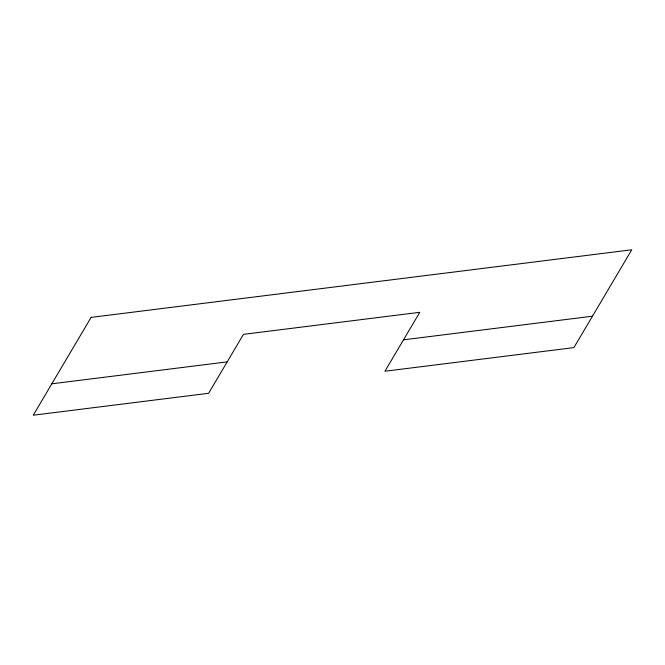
<?xml version="1.0" encoding="UTF-8"?>
<svg xmlns="http://www.w3.org/2000/svg" width="665" height="665" viewBox="0 0 665 665"><rect width="100%" height="100%" fill="white"/><g stroke="black" fill="none" stroke-linecap="round" stroke-linejoin="round"><path stroke-width="1" d="M51.82 383.805L227.197 361.876M403.505 339.832L592.473 316.199M91.097 317.396L33.25 415.209L208.619 393.281L243.473 334.354L419.781 312.309L384.927 371.236L573.903 347.604L631.75 249.791L91.097 317.396"/></g></svg>
